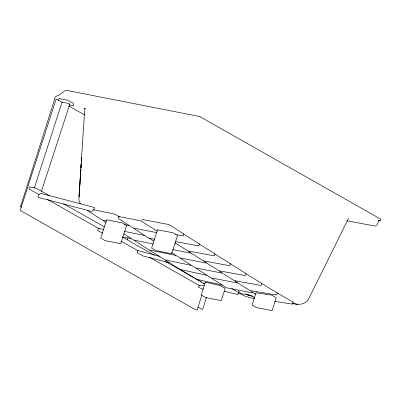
<?xml version="1.0" encoding="UTF-8"?>
<svg xmlns="http://www.w3.org/2000/svg" width="401" height="401" viewBox="0 0 401 401"><rect width="100%" height="100%" fill="white"/><g stroke="black" fill="none" stroke-linecap="round" stroke-linejoin="round"><path stroke-width="0.6" d="M80.411 175.628L78.937 197.853L79.062 200.736L80.375 203.954M80.817 169.417L80.491 174.385L80.791 170.009M81.187 163.834L80.902 168.174L81.192 163.814M79.984 182.4L79.062 196.65L84.761 108.521M80.065 181.162L80.39 176.204M93.929 209.477L94.39 207.472L40.516 193.292L38.416 195.307L37.955 197.312L91.829 211.492L93.864 209.538M277.738 293.281L293.206 302.169L292.615 304.153L274.63 301.382M130.631 238.099L130.551 238.364L122.365 237.001M235.392 280.319L235.081 281.307L249.958 290.545L276.76 295.031L277.392 293.061L262.079 283.713M58.496 100.541L59.137 98.556L67.99 100.3L73.358 103.343M34.356 187.929L62.06 102.15L68.701 103.458L69.834 104.1L41.438 191.287M106.571 219.974L100.726 238.094L105.252 240.665L120.751 243.713L126.475 225.979M128.034 237.868L127.152 239.868M157.453 230.094L151.633 248.109L156.164 250.68L171.658 253.728L177.417 235.888M201.833 295.236L197.056 310.028L195.397 309.702L20.195 210.395L56.05 99.373L57.714 99.699L62.366 102.34M206.49 297.462L202.675 309.296L201.292 309.026L198.014 307.166M256.059 292.705L252.074 305.041L256.605 307.607L272.099 310.655L276.264 297.763L271.758 295.126L256.209 292.795M242.73 293.722L242.645 293.983C246.75 293.753 251.011 295.507 254.535 297.567M246.465 273.973L261.733 283.457L261.086 285.422L234.354 280.695L219.522 271.317M230.881 264.134L246.134 273.662L245.472 275.627L218.786 270.77L203.974 261.342M215.312 254.249L230.555 263.798L229.893 265.763L203.232 260.825L188.425 251.377M199.748 244.339L214.991 253.898L214.324 255.863L187.683 250.871L175.282 242.941M142.761 219.678L142.455 219.532L169.067 224.585L183.874 234.054L183.207 236.014L175.417 234.545M184.194 234.415L199.432 243.983L198.761 245.943L175.643 241.582M142.109 221.086L119.042 216.57L118.36 218.53L133.157 228.004L156.841 232.665M125.092 224.58L122.125 222.866L106.846 219.833M125.839 225.071L126.561 225.713L126.305 225.663M176.039 234.475L173.067 232.775L157.538 229.828L157.778 229.984M176.786 234.966L177.307 235.587M231.908 288.65L238.625 292.575L237.918 294.54L224.219 291.246M169.162 262.495L169.067 262.755L143.047 255.958L137.007 252.535L137.728 250.57L159.959 256.379M348.589 218.239L309.106 297.968C306.519 304.474 298.735 305.361 292.82 303.467M21.599 207.167L20.05 206.289L20.727 206.034L54.952 98.18C55.353 96.4 56.992 95.749 58.521 95.423L65.127 90.686L66.471 90.345L199.708 116.531L380.95 219.267L380.419 220.911L378.323 220.57L379.181 220.485L378.709 220.72L377.471 224.144L376.825 225.177L375.125 226.069L346.7 220.745M204.199 285.748L199.232 285.417L198.51 287.392L203.513 289.301M292.765 302.098L293.206 302.169M292.284 303.377L297.602 304.239M103.438 229.337L98.315 228.485L97.714 230.475L102.561 233.222M174.836 243.116L175.267 243.186M157.027 231.046L141.784 221.492M154.611 239.257L148.651 238.124L133.909 228.485M172.646 249.567L190.811 253.146M68.967 104.836L73.393 105.709L73.884 103.638M206.36 263.106L179.798 257.883L171.608 252.635M221.903 273.066L195.342 267.838L180.545 258.359M252.841 296.289L245.688 294.073M254.65 298.74C249.056 297.251 241.597 296.519 238.65 290.875M237.452 283.021L210.886 277.798L196.089 268.319M252.996 292.981L226.435 287.758L211.638 278.279M92.992 209.663L114.781 214.089L119.292 216.966M106.491 220.951L102.395 220.119L87.593 210.65M124.205 224.56L128.896 225.517M124.5 231.397L144.44 235.482M153.453 244.069L133.508 239.963L123.739 233.718M238.109 293.326L241.723 294.169M214.555 253.793L214.991 253.898M175.533 255.377L149.062 249.943L134.265 240.415M245.698 273.557L246.134 273.662M191.076 265.317L164.646 259.728L149.829 250.304M206.635 275.246L180.255 269.522L165.418 260.139M276.956 292.956L277.392 293.061M222.204 285.086L195.899 279.126L181.021 269.883M238.189 292.469L238.625 292.575M183.442 233.933L183.874 234.054M198.996 243.863L199.432 243.983M230.124 263.683L230.555 263.798M261.302 283.337L261.733 283.457M247.718 295.146L249.733 295.813M119.042 216.57L119.353 216.715M68.892 106.039L84.666 114.977M49.408 195.738L36.18 188.234L29.539 186.931L28.897 188.911L38.857 194.56M63.579 203.768L104.455 226.936M122.44 237.131L154.596 255.357M165.498 261.537L194.38 277.908M195.472 278.525L199.287 280.69M200.375 281.307L201.467 281.923M203.101 282.85L204.189 283.467M47.579 199.503L99.353 228.851M121.157 241.207L138.049 250.78M149.493 257.272L199.638 285.692M250.685 291.226L255.793 294.209M103.147 220.585L106.08 222.445M196.69 279.462L204.475 284.008M149.453 238.445L153.954 241.327M81.593 157.623L81.308 161.969L81.593 157.618M205.262 282.329L201.162 295.026L205.693 297.592L221.192 300.645L225.151 288.374L220.64 285.738L205.352 282.063L205.262 282.329M85.298 108.892L84.24 108.135L85.243 108.882"/></g></svg>
